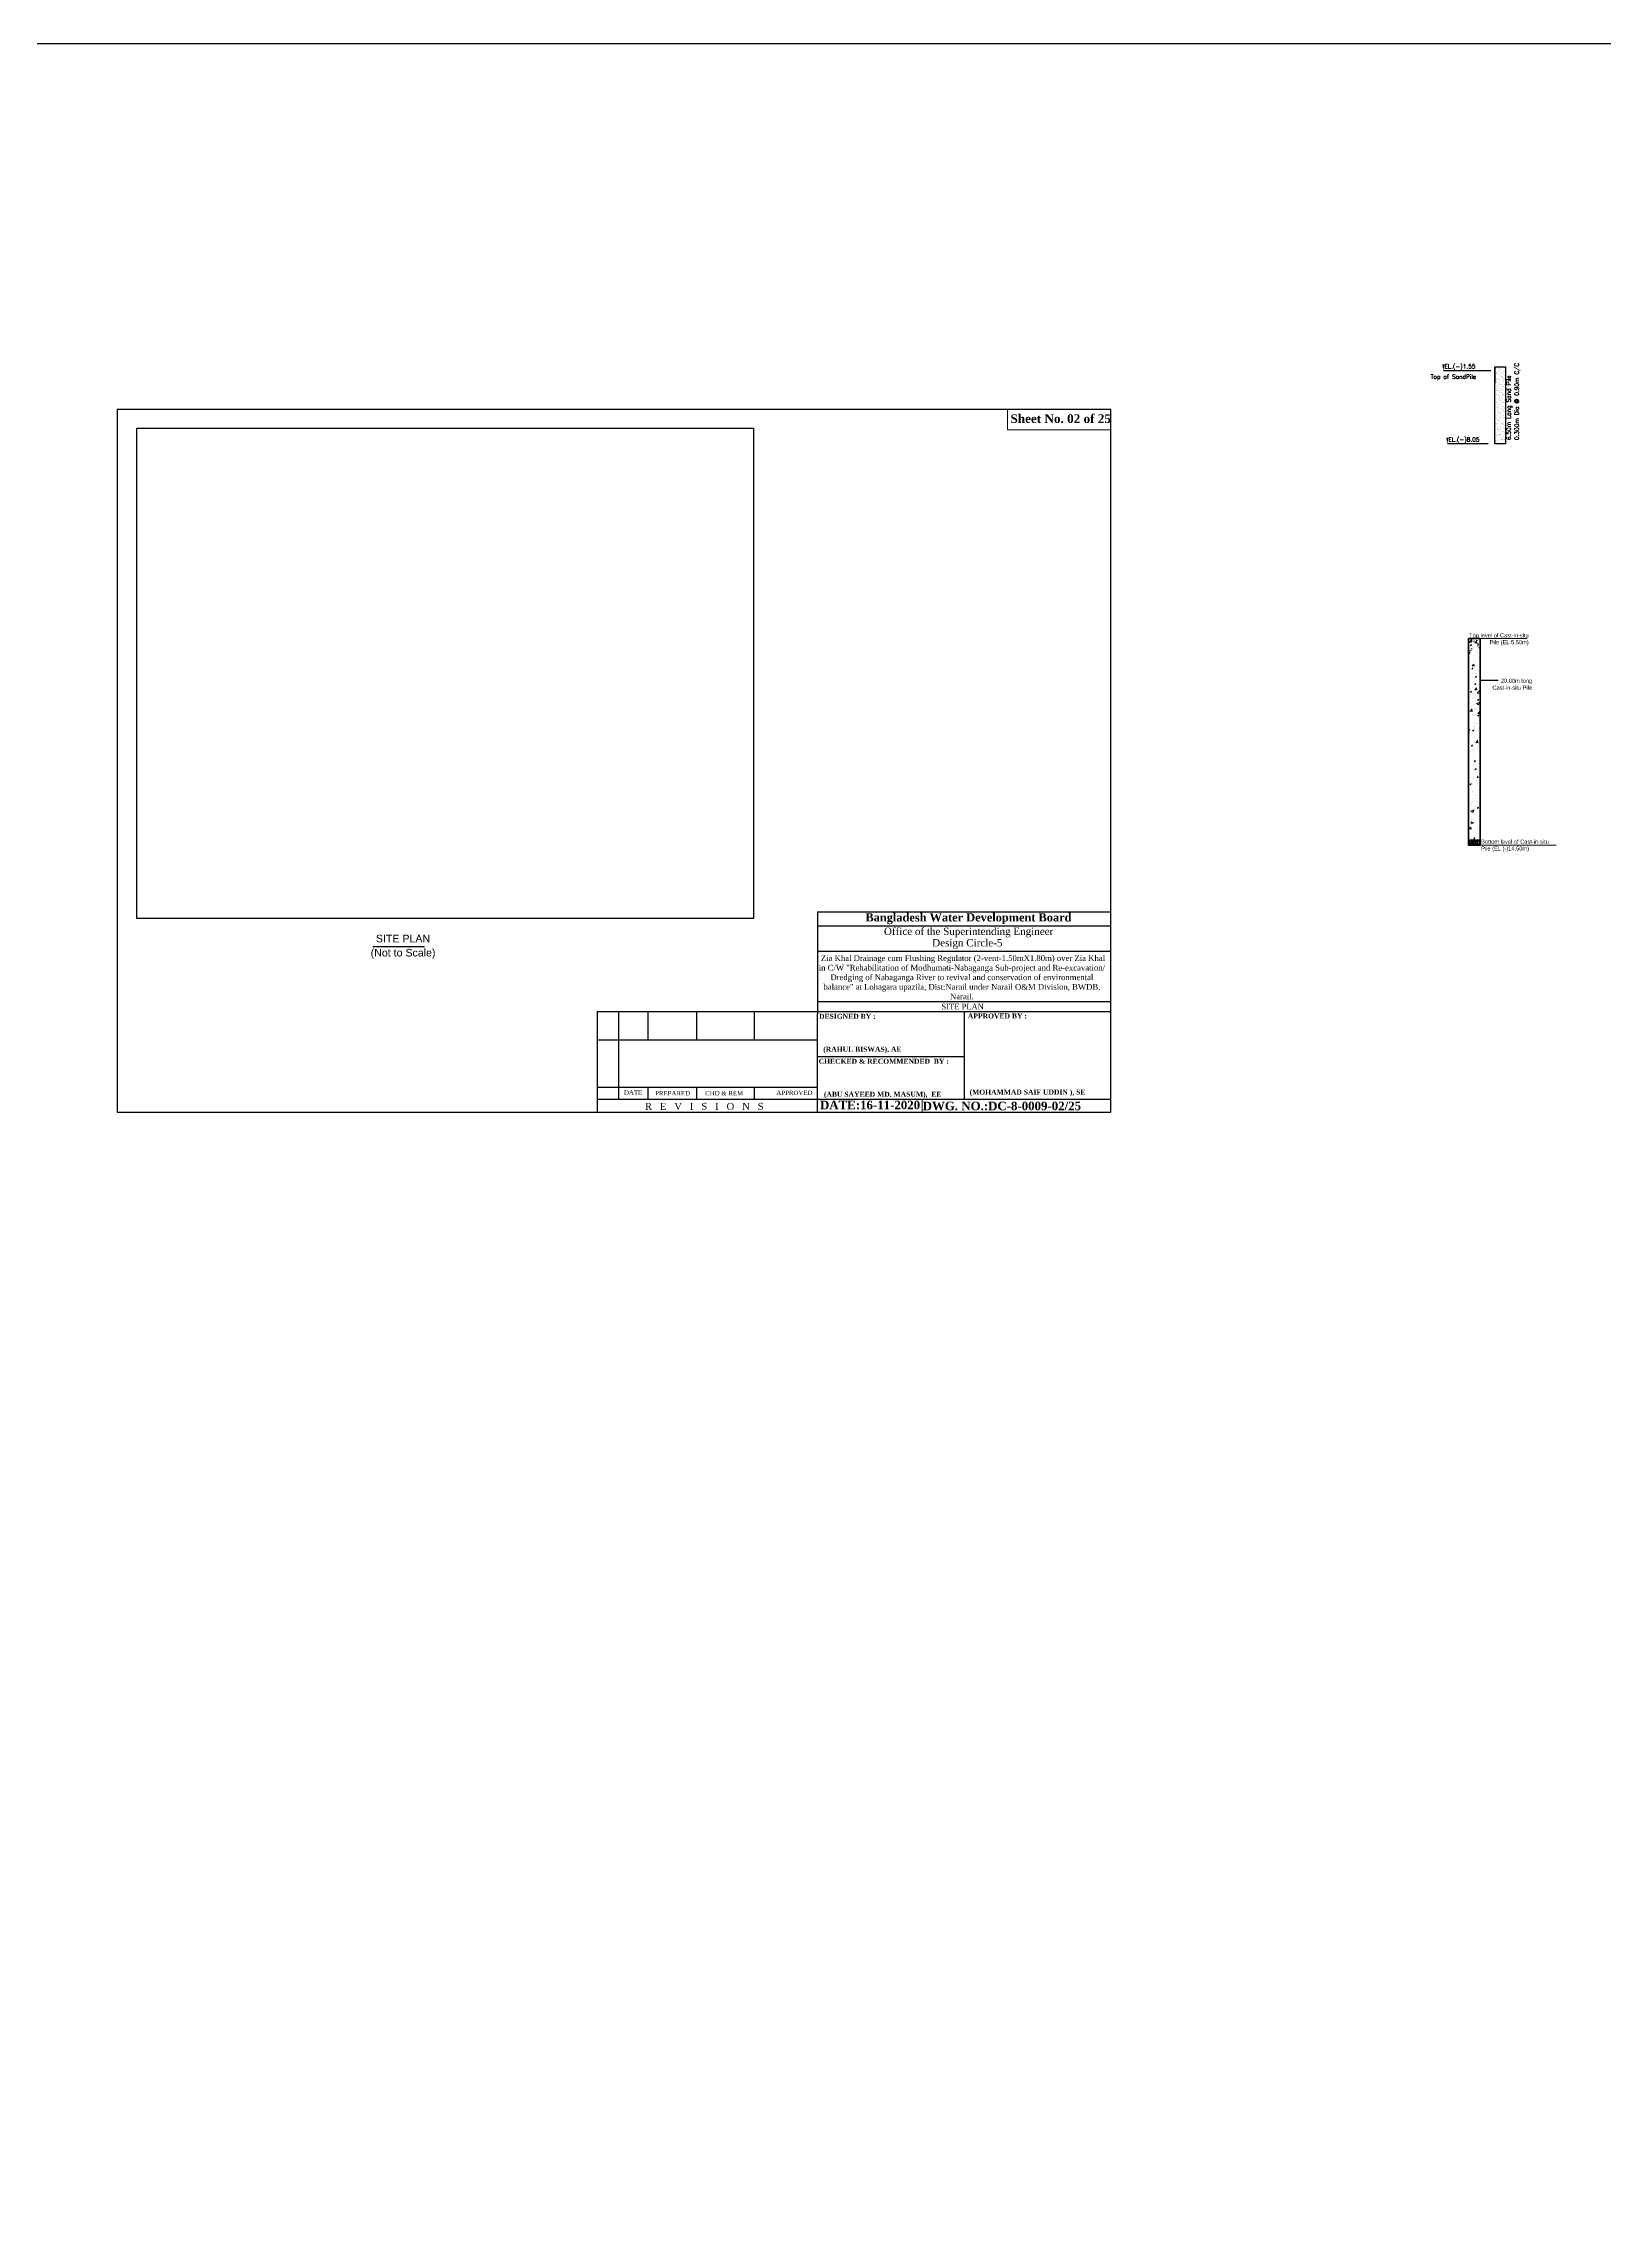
# Model space of a CAD drawing. Extents: x -358915 to 1258323, y -1667244 to -305611.
# Drawn here: x -159046 to -64001, y -1534468 to -1401691 of the extents above; entities that cross this region are included whole.
import ezdxf

# ---------------------------------------------------------------- set-up
doc = ezdxf.new("R2010")
doc.units = 0
doc.header["$LTSCALE"] = 300
doc.header["$MEASUREMENT"] = 0
doc.linetypes.add('ACAD_ISO02W100', pattern=[15, 12, -3])
doc.layers.add('doted', color=172, linetype='ACAD_ISO02W100', lineweight=30)
doc.layers.add('Left Bank Profile', color=7, linetype='CONTINUOUS', lineweight=25)
for name, color, linetype in [('LINE', 7, 'CONTINUOUS'), ('SLOPEEARTH', 3, 'CONTINUOUS'), ('TEXT', 10, 'CONTINUOUS')]:
    doc.layers.add(name, color=color, linetype=linetype)
doc.styles.add('Arial', font='arial.ttf')
doc.styles.add('BIG', font='ROMANT.SHX')
doc.dimstyles.new('ISO-25', dxfattribs={"dimtxt": 2.5, "dimasz": 2.5, "dimexe": 1.25, "dimexo": 0.625, "dimtad": 1, "dimtxsty": 'Standard', "dimcen": 2.5, "dimadec": 0, "dimazin": 0, "dimtfac": 1, "dimtmove": 0, "dimatfit": 3, "dimfxl": 1, "dimarcsym": 0})
picture_1 = doc.add_image_def('image5.jpg', size_in_pixel=(3294, 2617))
pattern_1 = [(50, (-1958241.5, 244084.1), (910.92334, -79.69543), [95.25, -1047.75]), (355, (-1958241.5, 244084.1), (-176.21413, 955.2832), [76.2, -838.2]), (100.451, (-1958165.6, 244077.5), (734.7125, 875.58344), [80.95, -890.45]), (46.1842, (-1958241.5, 244338.1), (1355.3952, -210.21164), [142.875, -1571.625]), (96.6356, (-1958128.6, 244320.6), (1187.0212, 1237.1278), [121.425, -1335.675]), (351.184, (-1958241.5, 244338.1), (1187.023, 1237.1256), [114.3, -1257.3]), (21, (-1958114.5, 244274.6), (758.0744, -511.3276), [95.25, -1047.75]), (326, (-1958114.5, 244274.6), (309.01014, 920.93983), [76.2, -838.2]), (71.4514, (-1958051.3, 244232), (1067.08245, 409.6143), [80.95, -890.45]), (37.5, (-1958241.5, 244084.1), (15.443016, 422.775194), [0, -828.04, 0, -850.9, 0, -841.375]), (7.5, (-1958241.5, 244084.1), (334.09831, 500.902874), [0, -485.14, 0, -808.99, 0, -320.675]), (327.5, (-1958524.72, 244084.1), (677.952976, -28.64372), [0, -317.5, 0, -990.6, 0, -1314.45]), (317.5, (-1958651.7, 244084.1), (740.6459, 127.13246), [0, -412.75, 0, -657.86, 0, -933.45])]

msp = doc.modelspace()

# ---------------------------------------------------------------- hatches: boundary and pattern name
at = {"layer": 'doted', "linetype": 'ByBlock', "lineweight": 13, "ltscale": 5}
h = msp.add_hatch(dxfattribs=at)
h.set_pattern_fill('AR-CONC', color=1, scale=5, style=0)
h.set_pattern_definition(pattern_1)
h.paths.add_polyline_path([(-72270, -1437906.3), (-72270, -1438661.1), (-71568.1, -1438661.1), (-71568.1, -1437906.3)])
h.paths.add_polyline_path([(-72296.5, -1437545.2), (-68561.3, -1437545.2), (-68561.3, -1438377.2), (-72296.5, -1438377.2)], flags=9)
h = msp.add_hatch(dxfattribs=at)
h.set_pattern_fill('AR-CONC', color=1, scale=5, style=0)
h.set_pattern_definition(pattern_1)
h.paths.add_polyline_path([(-71568.1, -1437906.3), (-72270, -1437906.3), (-72270, -1438661.1), (-71568.1, -1438661.1)])
h.paths.add_polyline_path([(-72296.5, -1437545.2), (-68561.3, -1437545.2), (-68561.3, -1438377.2), (-72296.5, -1438377.2)], flags=9)
at = {"layer": 'doted', "linetype": 'ByBlock', "lineweight": 35, "ltscale": 5}
h = msp.add_hatch(dxfattribs=at)
h.set_pattern_fill('AR-CONC', color=1, style=0)
h.set_pattern_definition([(50, (-1930942.81, -148064.08), (182.184669, -15.939086), [19.05, -209.55]), (355, (-1930942.81, -148064.08), (-35.242826, 191.056643), [15.24, -167.64]), (100.451, (-1930927.63, -148065.4), (146.942502, 175.116688), [16.19, -178.09]), (46.1842, (-1930942.8, -148013.28), (271.07904, -42.042328), [28.575, -314.325]), (96.6356, (-1930920.22, -148016.78), (237.404234, 247.425556), [24.285, -267.135]), (351.184, (-1930942.8, -148013.28), (237.404606, 247.425118), [22.86, -251.46]), (21, (-1930917.41, -148025.98), (151.61488, -102.265519), [19.05, -209.55]), (326, (-1930917.41, -148025.98), (61.802028, 184.187966), [15.24, -167.64]), (71.4514, (-1930904.78, -148034.5), (213.416491, 81.922858), [16.19, -178.09]), (37.5, (-1930942.81, -148064.08), (3.0886033, 84.5550389), [0, -165.608, 0, -170.18, 0, -168.275]), (7.5, (-1930942.81, -148064.08), (66.8196625, 100.1805748), [0, -97.028, 0, -161.798, 0, -64.135]), (327.5, (-1930999.45, -148064.08), (135.5905952, -5.728744), [0, -63.5, 0, -198.12, 0, -262.89]), (317.5, (-1931024.85, -148064.08), (148.1291814, 25.426491), [0, -82.55, 0, -131.572, 0, -186.69])])
h.paths.add_polyline_path([(-71568.1, -1450185.7), (-72270, -1450185.7), (-72270, -1450502.7), (-71568.1, -1450502.7)])

# ---------------------------------------------------------------- linework, layer by layer
at = {"layer": 'doted', "color": 1, "linetype": 'ByBlock', "lineweight": 35, "ltscale": 5}
for p, q in [((-72270, -1437906.3), (-72270, -1450502.7)), ((-72270, -1437906.3), (-71568.1, -1437906.3)), ((-71568.1, -1437906.3), (-71568.1, -1450502.7)), ((-72270, -1450502.7), (-72270, -1450185.7)), ((-72270, -1450185.7), (-71568.1, -1450185.7)), ((-72270, -1450502.7), (-71568.1, -1450502.7))]:
    msp.add_line(p, q, dxfattribs=at)
at = {"layer": 'doted', "color": 1, "linetype": 'ByBlock', "lineweight": 13, "ltscale": 5}
for p, q in [((-72227.9, -1437952.2), (-72227.9, -1437952.2)), ((-72138.8, -1438036.9), (-72077.6, -1437964)), ((-72094.4, -1437906.3), (-71568.1, -1437906.3)), ((-71689.8, -1437920.7), (-71689.8, -1437920.7)), ((-71669.4, -1437851.2), (-71669.4, -1437851.2)), ((-71594.2, -1437879.4), (-71594.2, -1437879.4)), ((-71568.1, -1437906.3), (-68700.2, -1437906.3)), ((-72270, -1438792.8), (-72220.4, -1438773.7)), ((-72270, -1438834.2), (-72253.4, -1438845.4)), ((-72257.6, -1438802.5), (-72181.7, -1438809.1)), ((-72255.1, -1438844.2), (-72229.3, -1438767.4)), ((-72247.6, -1438804.5), (-72186.4, -1438731.5)), ((-72195.9, -1438822.7), (-72210.6, -1438743.1)), ((-72202.8, -1438724.6), (-72202.8, -1438724.6)), ((-72176.5, -1438310.1), (-72113.3, -1438352.7)), ((-72170.8, -1437984.1), (-72170.8, -1437984.1)), ((-72169.3, -1438315.1), (-72080.3, -1438281)), ((-72166.1, -1439107.1), (-72166.1, -1439107.1)), ((-72150.7, -1438644.5), (-72150.7, -1438644.5)), ((-72148.7, -1438034.9), (-72072.8, -1438041.6)), ((-72135.2, -1438261.5), (-72135.2, -1438261.5)), ((-72115, -1438351.4), (-72089.3, -1438274.7)), ((-72087.1, -1438055.1), (-72101.7, -1437975.5)), ((-72101.3, -1438536.3), (-72101.3, -1438536.3)), ((-72041.9, -1438324.8), (-72041.9, -1438324.8)), ((-72023.9, -1438421.6), (-72023.9, -1438421.6)), ((-72004.4, -1438021.4), (-72004.4, -1438021.4)), ((-71954.4, -1438973.9), (-71954.4, -1438973.9)), ((-71884.4, -1438180.2), (-71771.5, -1438197.8)), ((-71882.6, -1438180.1), (-71783.6, -1438077)), ((-71822.8, -1438464.8), (-71822.8, -1438464.8)), ((-71807.4, -1438042.1), (-71807.4, -1438042.1)), ((-71769.6, -1438194.2), (-71783.7, -1438073.6)), ((-71769, -1438653.8), (-71769, -1438653.8)), ((-71745.6, -1439196.9), (-71745.6, -1439196.9)), ((-71730.2, -1438774.1), (-71730.2, -1438774.1)), ((-71665.6, -1439088.9), (-71665.6, -1439088.9)), ((-71620.3, -1438473), (-71620.3, -1438473)), ((-72197, -1439952.6), (-72197, -1439952.6)), ((-72182.4, -1439544.1), (-72182.4, -1439544.1)), ((-72154.7, -1440371), (-72154.7, -1440371)), ((-72154.4, -1440252.7), (-72154.4, -1440252.7)), ((-72081.4, -1439757.7), (-72005.4, -1439764.4)), ((-72071.4, -1439759.8), (-72010.2, -1439686.8)), ((-72052.8, -1439578.9), (-71939.9, -1439596.4)), ((-72050.9, -1439578.7), (-71952, -1439475.6)), ((-72037.1, -1440270.4), (-72037.1, -1440270.4)), ((-72019.7, -1439778), (-72034.3, -1439698.4)), ((-72024.9, -1440047.8), (-72024.9, -1440047.8)), ((-71938, -1439592.8), (-71952, -1439472.2)), ((-71944.5, -1440025.7), (-71944.5, -1440025.7)), ((-71867.5, -1440235.1), (-71804.3, -1440277.7)), ((-71860.3, -1440240.1), (-71771.3, -1440206)), ((-71836.7, -1440329.1), (-71836.7, -1440329.1)), ((-71820.6, -1439870.1), (-71820.6, -1439870.1)), ((-71806, -1440276.4), (-71780.3, -1440199.7)), ((-71801.3, -1439571.9), (-71801.3, -1439571.9)), ((-71791.9, -1440465.2), (-71791.9, -1440465.2)), ((-71776.5, -1440042.5), (-71776.5, -1440042.5)), ((-71772.2, -1439402.2), (-71772.2, -1439402.2)), ((-71761, -1439619.7), (-71761, -1439619.7)), ((-71718.1, -1439846.7), (-71718.1, -1439846.7)), ((-72258.7, -1441643.7), (-72258.7, -1441643.7)), ((-72227.9, -1440798.2), (-72227.9, -1440798.2)), ((-72176.5, -1441156), (-72113.3, -1441198.6)), ((-72175.8, -1441448.9), (-72175.8, -1441448.9)), ((-72170.8, -1440830), (-72170.8, -1440830)), ((-72169.3, -1441161.1), (-72080.3, -1441126.9)), ((-72158.2, -1441860.9), (-72158.2, -1441860.9)), ((-72115, -1441197.4), (-72089.3, -1441120.6)), ((-72049.4, -1441541.2), (-72049.4, -1441541.2)), ((-72023.9, -1441267.6), (-72023.9, -1441267.6)), ((-72004.4, -1440867.3), (-72004.4, -1440867.3)), ((-71996.2, -1441909.5), (-71996.2, -1441909.5)), ((-71905.1, -1440713), (-71829.2, -1440719.7)), ((-71895.2, -1440715), (-71834, -1440642.1)), ((-71884.4, -1441026.2), (-71771.5, -1441043.7)), ((-71882.6, -1441026.1), (-71783.6, -1440923)), ((-71843.5, -1440733.2), (-71858.1, -1440653.6)), ((-71846.9, -1441370.9), (-71846.9, -1441370.9)), ((-71838.3, -1441733.6), (-71838.3, -1441733.6)), ((-71822.8, -1441310.8), (-71822.8, -1441310.8)), ((-71807.4, -1440888), (-71807.4, -1440888)), ((-71789.7, -1441862.7), (-71663.4, -1441948)), ((-71769.6, -1441040.1), (-71783.7, -1440919.5)), ((-71783.6, -1441866.8), (-71605.8, -1441798.5)), ((-71744.2, -1441230.2), (-71568.1, -1441257.5)), ((-71742.9, -1441229.3), (-71568.1, -1441047)), ((-71728.9, -1441668.3), (-71653, -1441674.9)), ((-71721.8, -1441454.9), (-71721.8, -1441454.9)), ((-71719, -1441670.3), (-71657.8, -1441597.4)), ((-71689.8, -1440766.7), (-71689.8, -1440766.7)), ((-71667.2, -1441688.5), (-71681.9, -1441608.9)), ((-71669.4, -1440697.1), (-71669.4, -1440697.1)), ((-71664.7, -1441946.8), (-71613.2, -1441793.3)), ((-71594.2, -1440725.4), (-71594.2, -1440725.4)), ((-72240.3, -1443123.8), (-72240.3, -1443123.8)), ((-72224.2, -1442664.7), (-72224.2, -1442664.7)), ((-72189.3, -1442341.2), (-72037.5, -1442354.5)), ((-72180.4, -1442342.9), (-72058, -1442196.9)), ((-72094.2, -1442019.9), (-72094.2, -1442019.9)), ((-72048.7, -1442367.7), (-72078, -1442208.5)), ((-71952, -1443242.1), (-71952, -1443242.1)), ((-71908, -1443241.3), (-71908, -1443241.3)), ((-71906.2, -1442622.9), (-71906.2, -1442622.9)), ((-71890.1, -1442163.8), (-71890.1, -1442163.8)), ((-71884.6, -1443001.9), (-71884.6, -1443001.9)), ((-71869.1, -1442579.1), (-71869.1, -1442579.1)), ((-71853.7, -1442156.3), (-71853.7, -1442156.3)), ((-71826.4, -1442190.5), (-71826.4, -1442190.5)), ((-71759.3, -1443060.4), (-71759.3, -1443060.4)), ((-71727.4, -1442588.3), (-71664.2, -1442630.9)), ((-71725.6, -1443063.1), (-71725.6, -1443063.1)), ((-71720.2, -1442593.3), (-71631.3, -1442559.2)), ((-71716.1, -1442473.5), (-71603.1, -1442491)), ((-71714.2, -1442473.4), (-71615.3, -1442370.3)), ((-71681.1, -1442916.7), (-71681.1, -1442916.7)), ((-71673.1, -1442305.3), (-71673.1, -1442305.3)), ((-71668.9, -1442694.1), (-71668.9, -1442694.1)), ((-71666, -1442629.7), (-71640.2, -1442552.9)), ((-71601.3, -1442487.5), (-71615.3, -1442366.9)), ((-71572.1, -1442121.9), (-71572.1, -1442121.9)), ((-72270, -1443492.2), (-72216.3, -1443428.2)), ((-72270, -1443500.7), (-72211.5, -1443505.8)), ((-72270, -1443750.7), (-72231.2, -1443635.2)), ((-72270, -1443658.1), (-72223.8, -1443640.4)), ((-72270, -1444429.8), (-72258.2, -1444394.8)), ((-72270, -1444409), (-72249.3, -1444401.1)), ((-72225.8, -1443519.4), (-72240.4, -1443439.8)), ((-72175.8, -1444214.7), (-72175.8, -1444214.7)), ((-72168.9, -1443988.6), (-72168.9, -1443988.6)), ((-72161.9, -1443469), (-72161.9, -1443469)), ((-72111.2, -1444454.5), (-72035.3, -1444461.1)), ((-72101.3, -1444456.5), (-72040, -1444383.5)), ((-72093.4, -1443561.3), (-72093.4, -1443561.3)), ((-72049.5, -1444474.7), (-72064.2, -1444395.1)), ((-72036.4, -1443509.2), (-71973.3, -1443551.8)), ((-72029.2, -1443514.3), (-71940.3, -1443480.2)), ((-71975, -1443550.6), (-71949.2, -1443473.8)), ((-71959.6, -1444457.5), (-71959.6, -1444457.5)), ((-71940.3, -1444159.4), (-71940.3, -1444159.4)), ((-71930.9, -1444270.2), (-71930.9, -1444270.2)), ((-71916.2, -1443343), (-71916.2, -1443343)), ((-71915.5, -1443847.4), (-71915.5, -1443847.4)), ((-71900, -1443424.7), (-71900, -1443424.7)), ((-71836.9, -1444251.8), (-71685, -1444265.1)), ((-71828, -1444253.4), (-71705.6, -1444107.5)), ((-71696.2, -1444278.3), (-71725.6, -1444119.1)), ((-71676.9, -1443913.5), (-71676.9, -1443913.5)), ((-71648.4, -1443513.6), (-71648.4, -1443513.6)), ((-71641.6, -1444415.7), (-71641.6, -1444415.7)), ((-71640.2, -1444555.8), (-71640.2, -1444555.8)), ((-71625.5, -1443956.6), (-71625.5, -1443956.6)), ((-72165.6, -1445077.2), (-72165.6, -1445077.2)), ((-72162.9, -1445855.1), (-72162.9, -1445855.1)), ((-72148.4, -1444808.2), (-72148.4, -1444808.2)), ((-72056.9, -1444757.6), (-72056.9, -1444757.6)), ((-71990.9, -1445311.8), (-71990.9, -1445311.8)), ((-71977.2, -1445538.5), (-71977.2, -1445538.5)), ((-71975.7, -1444916.6), (-71975.7, -1444916.6)), ((-71961.8, -1445115.8), (-71961.8, -1445115.8)), ((-71946.4, -1444693), (-71946.4, -1444693)), ((-71935, -1445409.7), (-71859.1, -1445416.4)), ((-71925, -1445411.8), (-71863.8, -1445338.8)), ((-71896.4, -1445862.4), (-71833.2, -1445905)), ((-71889.1, -1445867.5), (-71800.2, -1445833.4)), ((-71873.3, -1445430), (-71888, -1445350.4)), ((-71834.9, -1445903.8), (-71809.2, -1445827.1)), ((-71828.9, -1445354.2), (-71828.9, -1445354.2)), ((-71738.2, -1444666.2), (-71738.2, -1444666.2)), ((-71729.3, -1444671.2), (-71729.3, -1444671.2)), ((-71680.6, -1445521.7), (-71680.6, -1445521.7)), ((-71646.6, -1445034.5), (-71646.6, -1445034.5)), ((-71587.4, -1444941.5), (-71568.1, -1444954.5)), ((-71580.1, -1444946.6), (-71568.1, -1444941.9)), ((-72238.2, -1445960.7), (-72238.2, -1445960.7)), ((-72205.4, -1446783.4), (-72142.2, -1446826)), ((-72198.2, -1446788.4), (-72109.2, -1446754.3)), ((-72169.4, -1446685.4), (-72169.4, -1446685.4)), ((-72143.9, -1446824.7), (-72118.2, -1446748)), ((-72045.2, -1447210.3), (-72045.2, -1447210.3)), ((-72039, -1447229.6), (-72039, -1447229.6)), ((-72029.1, -1446751.3), (-72029.1, -1446751.3)), ((-72023.6, -1446806.9), (-72023.6, -1446806.9)), ((-72008.1, -1446384.1), (-72008.1, -1446384.1)), ((-71992.7, -1445961.3), (-71992.7, -1445961.3)), ((-71970.4, -1446131.3), (-71970.4, -1446131.3)), ((-71959.5, -1446458.5), (-71959.5, -1446458.5)), ((-71819.8, -1446861), (-71819.8, -1446861)), ((-71812.9, -1446634.9), (-71812.9, -1446634.9)), ((-71758.8, -1446365), (-71682.9, -1446371.7)), ((-71748.8, -1446367.1), (-71687.6, -1446294.1)), ((-71733.1, -1446279.4), (-71733.1, -1446279.4)), ((-71697.1, -1446385.3), (-71711.8, -1446305.6)), ((-71711.1, -1446709.4), (-71711.1, -1446709.4)), ((-71695, -1446250.4), (-71695, -1446250.4)), ((-71684.4, -1447129.9), (-71684.4, -1447129.9)), ((-72270, -1448153.4), (-72246.1, -1448125)), ((-72255.6, -1448216.1), (-72270, -1448138.5)), ((-72270, -1448200), (-72241.4, -1448202.5)), ((-72232.5, -1448148.8), (-72232.5, -1448148.8)), ((-72173.1, -1448293.6), (-72173.1, -1448293.6)), ((-72127.6, -1448411), (-72001.3, -1448496.2)), ((-72121.5, -1448415.1), (-71943.7, -1448346.8)), ((-72085.3, -1448498), (-72085.3, -1448498)), ((-72069.9, -1448075.2), (-72069.9, -1448075.2)), ((-72064.4, -1447974), (-72064.4, -1447974)), ((-72060.2, -1447283.9), (-72060.2, -1447283.9)), ((-72054.5, -1447652.4), (-72054.5, -1447652.4)), ((-72047, -1447828.8), (-72047, -1447828.8)), ((-72002.6, -1448495.1), (-71951.1, -1448341.6)), ((-71898.4, -1447647.9), (-71898.4, -1447647.9)), ((-71792.5, -1447454.5), (-71792.5, -1447454.5)), ((-71764.5, -1448544.1), (-71764.5, -1448544.1)), ((-71756.3, -1448215.6), (-71693.1, -1448258.2)), ((-71749.1, -1448220.7), (-71660.2, -1448186.6)), ((-71736.8, -1447887.6), (-71736.8, -1447887.6)), ((-71694.9, -1448257), (-71669.1, -1448180.3)), ((-71635, -1447958.1), (-71635, -1447958.1)), ((-71582.6, -1447320.3), (-71568.1, -1447321.6)), ((-71572.6, -1447322.3), (-71568.1, -1447316.9)), ((-72229.6, -1449500), (-72116.6, -1449517.5)), ((-72227.7, -1449499.9), (-72128.8, -1449396.8)), ((-72176.9, -1449901.8), (-72176.9, -1449901.8)), ((-72141.1, -1449151.2), (-72065.1, -1449157.8)), ((-72134.9, -1449252.6), (-72134.9, -1449252.6)), ((-72131.7, -1449766.3), (-72131.7, -1449766.3)), ((-72131.1, -1449153.2), (-72069.9, -1449080.2)), ((-72114.8, -1449514), (-72128.8, -1449393.4)), ((-72116.2, -1449343.5), (-72116.2, -1449343.5)), ((-72114.7, -1449504.1), (-72114.7, -1449504.1)), ((-72100.8, -1448920.7), (-72100.8, -1448920.7)), ((-72098.6, -1449045), (-72098.6, -1449045)), ((-72079.4, -1449171.4), (-72094.1, -1449091.8)), ((-72079.3, -1448746.9), (-72079.3, -1448746.9)), ((-72065.3, -1449136.6), (-72002.2, -1449179.2)), ((-72058.1, -1449141.7), (-71969.2, -1449107.5)), ((-72003.9, -1449177.9), (-71978.1, -1449101.2)), ((-71967, -1449674.8), (-71967, -1449674.8)), ((-71882.3, -1448607.1), (-71882.3, -1448607.1)), ((-71785.6, -1449622), (-71785.6, -1449622)), ((-71780.6, -1449003.2), (-71780.6, -1449003.2)), ((-71740.5, -1449495.8), (-71740.5, -1449495.8)), ((-71688.1, -1448738.1), (-71688.1, -1448738.1)), ((-71633.8, -1449440.7), (-71633.8, -1449440.7)), ((-71614.5, -1448777.6), (-71614.5, -1448777.6)), ((-72114.5, -1450072.2), (-72114.5, -1450072.2)), ((-72094.4, -1450502.7), (-71568.1, -1450502.7)), ((-71967.9, -1449941.7), (-71967.9, -1449941.7)), ((-71964.8, -1450106.5), (-71888.9, -1450113.1)), ((-71954.9, -1450108.5), (-71893.7, -1450035.5)), ((-71903.2, -1450126.7), (-71917.9, -1450047.1)), ((-71704.3, -1449930.2), (-71704.3, -1449930.2)), ((-71568.1, -1450502.7), (-66936.9, -1450502.7))]:
    msp.add_line(p, q, dxfattribs=at)
at = {"layer": 'doted', "color": 0, "linetype": 'ByBlock', "lineweight": 13, "ltscale": 5}
msp.add_lwpolyline([(-72270, -1437906.3), (-71568.1, -1437906.3), (-71568.1, -1450185.7), (-72270, -1450185.7)], close=True, dxfattribs=at)
at = {"layer": 'Left Bank Profile'}
msp.add_lwpolyline([(-124761.5, -1466757.9), (-94062.2, -1466757.9)], dxfattribs=at)
msp.add_lwpolyline([(-124761.5, -1466757.9), (-94062.2, -1466757.9)], dxfattribs=at)
at = {"layer": 'LINE', "color": 6}
msp.add_line((-70682.7, -1421378.9), (-70682.7, -1422372), dxfattribs=at)
at = {"layer": 'LINE'}
for p, q in [((-111920.1, -1454552.7), (-94062.2, -1454552.7)), ((-111920.1, -1454552.7), (-111920.1, -1460764.9)), ((-111920.1, -1455399.4), (-94062.2, -1455399.4)), ((-111920.1, -1456945.9), (-94062.2, -1456945.9)), ((-111920.1, -1460009.6), (-94062.2, -1460009.6)), ((-125346.5, -1460622.9), (-112302, -1460622.9)), ((-125346.5, -1460622.9), (-125346.5, -1466757.9)), ((-124418, -1460622.9), (-111920.1, -1460622.9)), ((-124029, -1460622.9), (-124029, -1465965.4)), ((-124029, -1460622.9), (-124029, -1465965.4)), ((-124029, -1460622.9), (-124029, -1465965.4)), ((-124029, -1460622.9), (-124029, -1465965.4)), ((-122253.2, -1460622.9), (-122253.2, -1462336.3)), ((-119261.3, -1462336.3), (-119261.3, -1460622.8)), ((-115762.5, -1462336.3), (-115762.5, -1460622.9)), ((-111920.1, -1460622.9), (-94062.2, -1460622.9)), ((-111920.1, -1466757.9), (-111920.1, -1460764.9)), ((-102991.1, -1460622.9), (-102991.1, -1465965.4)), ((-125346.5, -1462336.3), (-112302, -1462336.3)), ((-124418, -1462336.3), (-111920.1, -1462336.3)), ((-111920.1, -1463358.2), (-102991.1, -1463358.2)), ((-125346.5, -1465220.4), (-112302, -1465220.4)), ((-124418, -1465220.4), (-111920.1, -1465220.4)), ((-124418, -1465220.4), (-112302, -1465220.4)), ((-124418, -1465220.4), (-112302, -1465220.4)), ((-122253.2, -1465220.4), (-122253.2, -1465965.4)), ((-119261.3, -1465965.4), (-119261.3, -1465220.4)), ((-115762.5, -1465965.4), (-115762.5, -1465220.4)), ((-125346.5, -1465965.4), (-112302, -1465965.4)), ((-124418, -1465965.4), (-111920.1, -1465965.4)), ((-124418, -1465965.4), (-112302, -1465965.4)), ((-124418, -1465965.4), (-112302, -1465965.4)), ((-111920.1, -1465965.4), (-94062.2, -1465965.4)), ((-108569.5, -1465965.4), (-94062.2, -1465965.4)), ((-108569.5, -1465965.4), (-94062.2, -1465965.4)), ((-108569.5, -1465965.4), (-94062.2, -1465965.4))]:
    msp.add_line(p, q, dxfattribs=at)
at = {"layer": 'LINE', "lineweight": 9}
msp.add_line((-94062.2, -1454552.7), (-94062.2, -1466757.9), dxfattribs=at)
at = {"layer": 'LINE', "color": 7, "lineweight": 9}
for p, q in [((-111325.9, -1466757.9), (-125346.5, -1466757.9)), ((-94062.2, -1466757.9), (-111325.9, -1466757.9)), ((-105537.6, -1465965.4), (-105537.6, -1466757.9)), ((-97746.2, -1466757.9), (-96538.9, -1466757.9))]:
    msp.add_line(p, q, dxfattribs=at)
at = {"layer": 'LINE', "color": 3, "ltscale": 0.5}
msp.add_lwpolyline([(-358915.3, -1401691), (1178498.8, -1401691), (1178498.8, -1585492.7), (-358915.3, -1585492.7)], close=True, dxfattribs=at)
at = {"layer": 'LINE'}
msp.add_lwpolyline([(-154567.4, -1466757.9), (-94062.2, -1466757.9), (-94062.2, -1423972), (-154567.4, -1423972)], close=True, dxfattribs=at)
at = {"layer": 'LINE', "lineweight": 9}
msp.add_lwpolyline([(-94062.2, -1423972), (-100356.7, -1423972), (-100356.7, -1425206.8), (-94062.2, -1425206.8)], close=True, dxfattribs=at)
at = {"layer": 'SLOPEEARTH', "color": 5}
for points in [[(-73743.1, -1421228.1), (-73871.6, -1421228.1), (-73807.4, -1421613.7)], [(-73500.5, -1425682.4), (-73629, -1425682.4), (-73564.8, -1426067.9)]]:
    msp.add_solid(points, dxfattribs=at)
at = {"layer": 'TEXT'}
for p, q in [((-70925.3, -1421613.7), (-73807.4, -1421613.7)), ((-70682.3, -1421939.2), (-70682.3, -1421939.2)), ((-70662.2, -1421828.8), (-70662.2, -1421828.8)), ((-70608.9, -1421486.3), (-70608.9, -1421486.3)), ((-70600.5, -1421555.2), (-70600.5, -1421555.2)), ((-70594.8, -1421820), (-70594.8, -1421820)), ((-70592.4, -1421804.9), (-70592.4, -1421804.9)), ((-70590.2, -1421740), (-70590.2, -1421740)), ((-70561.1, -1421717.9), (-70561.1, -1421717.9)), ((-70537.2, -1421739.8), (-70537.2, -1421739.8)), ((-70489.4, -1421806.1), (-70489.4, -1421806.1)), ((-70438, -1421579.1), (-70438, -1421579.1)), ((-70437.1, -1421360.7), (-70437.1, -1421360.7)), ((-70432.9, -1421463.1), (-70432.9, -1421463.1)), ((-70425.7, -1421421.1), (-70425.7, -1421421.1)), ((-70424.4, -1421843.1), (-70424.4, -1421843.1)), ((-70417.6, -1421670.8), (-70417.6, -1421670.8)), ((-70413.2, -1421382.6), (-70413.2, -1421382.6)), ((-70409.4, -1421920.5), (-70409.4, -1421920.5)), ((-70383.3, -1421613.9), (-70383.3, -1421613.9)), ((-70365.4, -1421454.2), (-70365.4, -1421454.2)), ((-70333.3, -1421903.6), (-70333.3, -1421903.6)), ((-70313.4, -1421782.9), (-70313.4, -1421782.9)), ((-70300.5, -1421486), (-70300.5, -1421486)), ((-70295.5, -1421961.3), (-70295.5, -1421961.3)), ((-70291.3, -1421414.7), (-70291.3, -1421414.7)), ((-70278.7, -1421938.4), (-70278.7, -1421938.4)), ((-70271.6, -1421983.2), (-70271.6, -1421983.2)), ((-70260, -1421440.3), (-70260, -1421440.3)), ((-70250.5, -1421542.6), (-70250.5, -1421542.6)), ((-70245.9, -1421774), (-70245.9, -1421774)), ((-70242.3, -1421792.3), (-70242.3, -1421792.3)), ((-70186.6, -1421739.2), (-70186.6, -1421739.2)), ((-70171.5, -1421604.2), (-70171.5, -1421604.2)), ((-70147.6, -1421626), (-70147.6, -1421626)), ((-70140.5, -1421760.2), (-70140.5, -1421760.2)), ((-70094.2, -1421422.6), (-70094.2, -1421422.6)), ((-70086, -1421672.4), (-70086, -1421672.4)), ((-70084, -1421417.2), (-70084, -1421417.2)), ((-70077.9, -1421922.1), (-70077.9, -1421922.1)), ((-70034.9, -1421729.4), (-70034.9, -1421729.4)), ((-70034.4, -1421578.3), (-70034.4, -1421578.3)), ((-70016.5, -1421408.3), (-70016.5, -1421408.3)), ((-70679.8, -1422714.3), (-70679.8, -1422714.3)), ((-70672.4, -1422557.4), (-70672.4, -1422557.4)), ((-70667.3, -1423032.8), (-70667.3, -1423032.8)), ((-70667.2, -1423238), (-70667.2, -1423238)), ((-70661.2, -1422096.9), (-70661.2, -1422096.9)), ((-70652.6, -1422834.2), (-70652.6, -1422834.2)), ((-70643.4, -1423054.7), (-70643.4, -1423054.7)), ((-70632.2, -1422228.9), (-70632.2, -1422228.9)), ((-70599.3, -1422491.7), (-70599.3, -1422491.7)), ((-70585.1, -1422825.3), (-70585.1, -1422825.3)), ((-70584.2, -1422054.6), (-70584.2, -1422054.6)), ((-70577.6, -1422263.7), (-70577.6, -1422263.7)), ((-70576, -1422304.3), (-70576, -1422304.3)), ((-70575.1, -1423038.8), (-70575.1, -1423038.8)), ((-70567.9, -1422554), (-70567.9, -1422554)), ((-70559.7, -1422803.8), (-70559.7, -1422803.8)), ((-70551.5, -1423053.5), (-70551.5, -1423053.5)), ((-70548.4, -1422200.3), (-70548.4, -1422200.3)), ((-70543.4, -1422675.6), (-70543.4, -1422675.6)), ((-70543.4, -1423303.2), (-70543.4, -1423303.2)), ((-70542.7, -1422148.7), (-70542.7, -1422148.7)), ((-70533.1, -1423154.1), (-70533.1, -1423154.1)), ((-70530.7, -1423158), (-70530.7, -1423158)), ((-70527.6, -1422553.4), (-70527.6, -1422553.4)), ((-70519.5, -1422697.5), (-70519.5, -1422697.5)), ((-70485.5, -1422064.5), (-70485.5, -1422064.5)), ((-70479.8, -1422811.5), (-70479.8, -1422811.5)), ((-70475.3, -1422139.8), (-70475.3, -1422139.8)), ((-70472.9, -1422588.2), (-70472.9, -1422588.2)), ((-70470.4, -1423363.4), (-70470.4, -1423363.4)), ((-70465.7, -1423145.2), (-70465.7, -1423145.2)), ((-70423.2, -1422468.5), (-70423.2, -1422468.5)), ((-70422.9, -1422877.9), (-70422.9, -1422877.9)), ((-70419.4, -1422318.5), (-70419.4, -1422318.5)), ((-70406.7, -1422800.8), (-70406.7, -1422800.8)), ((-70401.7, -1423276.2), (-70401.7, -1423276.2)), ((-70401.2, -1422170.2), (-70401.2, -1422170.2)), ((-70395.5, -1422340.3), (-70395.5, -1422340.3)), ((-70393.1, -1422419.9), (-70393.1, -1422419.9)), ((-70384.9, -1422669.6), (-70384.9, -1422669.6)), ((-70380.8, -1422389), (-70380.8, -1422389)), ((-70377.8, -1423298.1), (-70377.8, -1423298.1)), ((-70376.7, -1422919.4), (-70376.7, -1422919.4)), ((-70369.9, -1422125.9), (-70369.9, -1422125.9)), ((-70368.6, -1423169.1), (-70368.6, -1423169.1)), ((-70368.2, -1422912.8), (-70368.2, -1422912.8)), ((-70360.3, -1423131.3), (-70360.3, -1423131.3)), ((-70355.8, -1422459.6), (-70355.8, -1422459.6)), ((-70318.2, -1423202.5), (-70318.2, -1423202.5)), ((-70303.7, -1422788.3), (-70303.7, -1422788.3)), ((-70282.8, -1422443.7), (-70282.8, -1422443.7)), ((-70277.7, -1422919), (-70277.7, -1422919)), ((-70276.2, -1422713.6), (-70276.2, -1422713.6)), ((-70263.6, -1423237.3), (-70263.6, -1423237.3)), ((-70253.9, -1422940.9), (-70253.9, -1422940.9)), ((-70250.4, -1422445.7), (-70250.4, -1422445.7)), ((-70236.3, -1422779.4), (-70236.3, -1422779.4)), ((-70234.2, -1422042), (-70234.2, -1422042)), ((-70228.6, -1422228.1), (-70228.6, -1422228.1)), ((-70226, -1422291.7), (-70226, -1422291.7)), ((-70217.8, -1422541.4), (-70217.8, -1422541.4)), ((-70209.7, -1422791.2), (-70209.7, -1422791.2)), ((-70201.5, -1423040.9), (-70201.5, -1423040.9)), ((-70193.9, -1422102.7), (-70193.9, -1422102.7)), ((-70193.3, -1423290.6), (-70193.3, -1423290.6)), ((-70184.3, -1423108.1), (-70184.3, -1423108.1)), ((-70174, -1422263), (-70174, -1422263)), ((-70171.5, -1423038.1), (-70171.5, -1423038.1)), ((-70158.8, -1422086.5), (-70158.8, -1422086.5)), ((-70153.8, -1422561.9), (-70153.8, -1422561.9)), ((-70141.1, -1423044.2), (-70141.1, -1423044.2)), ((-70130.9, -1422765.6), (-70130.9, -1422765.6)), ((-70129.9, -1422583.8), (-70129.9, -1422583.8)), ((-70126.4, -1422093.8), (-70126.4, -1422093.8)), ((-70124, -1422552.7), (-70124, -1422552.7)), ((-70116.8, -1423099.2), (-70116.8, -1423099.2)), ((-70081.9, -1422063.8), (-70081.9, -1422063.8)), ((-70074.4, -1422422.6), (-70074.4, -1422422.6)), ((-70069.7, -1422171.8), (-70069.7, -1422171.8)), ((-70069.3, -1422587.5), (-70069.3, -1422587.5)), ((-70066.8, -1423362.6), (-70066.8, -1423362.6)), ((-70061.5, -1422421.5), (-70061.5, -1422421.5)), ((-70053.4, -1422671.2), (-70053.4, -1422671.2)), ((-70045.2, -1422920.9), (-70045.2, -1422920.9)), ((-70037.1, -1423170.7), (-70037.1, -1423170.7)), ((-70029.8, -1422204.7), (-70029.8, -1422204.7)), ((-70021.1, -1422080), (-70021.1, -1422080)), ((-70019.3, -1422877.2), (-70019.3, -1422877.2)), ((-70017.1, -1422687.1), (-70017.1, -1422687.1)), ((-70675.2, -1424172.3), (-70675.2, -1424172.3)), ((-70667, -1424422), (-70667, -1424422)), ((-70664.7, -1424013.2), (-70664.7, -1424013.2)), ((-70658.8, -1424671.7), (-70658.8, -1424671.7)), ((-70654.7, -1423515.1), (-70654.7, -1423515.1)), ((-70652.1, -1424536.9), (-70652.1, -1424536.9)), ((-70649.6, -1423990.5), (-70649.6, -1423990.5)), ((-70643, -1423839.6), (-70643, -1423839.6)), ((-70637, -1424472.8), (-70637, -1424472.8)), ((-70625.7, -1424012.4), (-70625.7, -1424012.4)), ((-70617.2, -1423527.7), (-70617.2, -1423527.7)), ((-70589.7, -1423497.1), (-70589.7, -1423497.1)), ((-70580, -1424502.4), (-70580, -1424502.4)), ((-70575.5, -1423830.7), (-70575.5, -1423830.7)), ((-70562.5, -1423562.6), (-70562.5, -1423562.6)), ((-70560, -1424337.7), (-70560, -1424337.7)), ((-70535.2, -1423552.9), (-70535.2, -1423552.9)), ((-70527, -1423802.6), (-70527, -1423802.6)), ((-70525.7, -1423633.3), (-70525.7, -1423633.3)), ((-70523.5, -1424159.4), (-70523.5, -1424159.4)), ((-70518.9, -1424052.3), (-70518.9, -1424052.3)), ((-70513, -1424115.7), (-70513, -1424115.7)), ((-70512.5, -1423852.3), (-70512.5, -1423852.3)), ((-70510.7, -1424302.1), (-70510.7, -1424302.1)), ((-70508, -1424591), (-70508, -1424591)), ((-70502.6, -1424551.8), (-70502.6, -1424551.8)), ((-70501.8, -1423655.2), (-70501.8, -1423655.2)), ((-70484.1, -1424612.9), (-70484.1, -1424612.9)), ((-70470.2, -1423816.9), (-70470.2, -1423816.9)), ((-70457.8, -1423887.1), (-70457.8, -1423887.1)), ((-70456, -1424150.6), (-70456, -1424150.6)), ((-70455.3, -1424662.2), (-70455.3, -1424662.2)), ((-70413.6, -1423473.9), (-70413.6, -1423473.9)), ((-70407.8, -1424176.8), (-70407.8, -1424176.8)), ((-70404, -1424479.3), (-70404, -1424479.3)), ((-70389, -1423758.5), (-70389, -1423758.5)), ((-70384, -1424233.9), (-70384, -1424233.9)), ((-70365.8, -1423687.9), (-70365.8, -1423687.9)), ((-70360.4, -1423418.8), (-70360.4, -1423418.8)), ((-70360.1, -1424255.8), (-70360.1, -1424255.8)), ((-70353.2, -1424211.6), (-70353.2, -1424211.6)), ((-70352.3, -1423668.5), (-70352.3, -1423668.5)), ((-70350.7, -1424136.7), (-70350.7, -1424136.7)), ((-70346.2, -1423465), (-70346.2, -1423465)), ((-70344.1, -1423918.2), (-70344.1, -1423918.2)), ((-70336.5, -1424470.4), (-70336.5, -1424470.4)), ((-70335.9, -1424167.9), (-70335.9, -1424167.9)), ((-70327.8, -1424417.7), (-70327.8, -1424417.7)), ((-70319.6, -1424667.4), (-70319.6, -1424667.4)), ((-70303.2, -1424501.3), (-70303.2, -1424501.3)), ((-70294.1, -1423793.7), (-70294.1, -1423793.7)), ((-70265.1, -1423401.4), (-70265.1, -1423401.4)), ((-70261.1, -1424012.4), (-70261.1, -1424012.4)), ((-70260, -1423876.7), (-70260, -1423876.7)), ((-70248.5, -1424536.2), (-70248.5, -1424536.2)), ((-70247.4, -1424359.1), (-70247.4, -1424359.1)), ((-70240.8, -1423451.1), (-70240.8, -1423451.1)), ((-70236.1, -1423898.6), (-70236.1, -1423898.6)), ((-70231.2, -1424456.5), (-70231.2, -1424456.5)), ((-70226.7, -1423784.8), (-70226.7, -1423784.8)), ((-70213.6, -1423527), (-70213.6, -1423527)), ((-70185.2, -1423540.3), (-70185.2, -1423540.3)), ((-70177, -1423790), (-70177, -1423790)), ((-70174.6, -1424113.5), (-70174.6, -1424113.5)), ((-70168.8, -1424039.7), (-70168.8, -1424039.7)), ((-70160.7, -1424289.4), (-70160.7, -1424289.4)), ((-70158.9, -1423561.8), (-70158.9, -1423561.8)), ((-70156.4, -1424337), (-70156.4, -1424337)), ((-70152.5, -1424539.2), (-70152.5, -1424539.2)), ((-70136.1, -1423519.6), (-70136.1, -1423519.6)), ((-70123.4, -1424001.9), (-70123.4, -1424001.9)), ((-70121.3, -1423770.9), (-70121.3, -1423770.9)), ((-70118.4, -1424477.3), (-70118.4, -1424477.3)), ((-70112.2, -1423541.5), (-70112.2, -1423541.5)), ((-70108.9, -1423851.5), (-70108.9, -1423851.5)), ((-70107.2, -1424104.6), (-70107.2, -1424104.6)), ((-70094.5, -1424499.2), (-70094.5, -1424499.2)), ((-70064.8, -1423427.9), (-70064.8, -1423427.9)), ((-70055.1, -1424433.3), (-70055.1, -1424433.3)), ((-70054.2, -1423886.4), (-70054.2, -1423886.4)), ((-70051.8, -1424661.5), (-70051.8, -1424661.5)), ((-70028.9, -1423420.4), (-70028.9, -1423420.4)), ((-70020.7, -1423670.1), (-70020.7, -1423670.1)), ((-70675.8, -1425521.7), (-70675.8, -1425521.7)), ((-70650.7, -1424921.4), (-70650.7, -1424921.4)), ((-70649.6, -1425312), (-70649.6, -1425312)), ((-70642.5, -1425171.1), (-70642.5, -1425171.1)), ((-70637, -1425835.7), (-70637, -1425835.7)), ((-70634.3, -1425420.8), (-70634.3, -1425420.8)), ((-70633.4, -1424845), (-70633.4, -1424845)), ((-70631.9, -1424948.2), (-70631.9, -1424948.2)), ((-70626.2, -1425670.6), (-70626.2, -1425670.6)), ((-70623.7, -1425850.4), (-70623.7, -1425850.4)), ((-70619.2, -1425430.6), (-70619.2, -1425430.6)), ((-70618, -1425920.3), (-70618, -1425920.3)), ((-70614.2, -1425905.9), (-70614.2, -1425905.9)), ((-70608, -1424970.1), (-70608, -1424970.1)), ((-70602.1, -1424826.6), (-70602.1, -1424826.6)), ((-70590.3, -1425927.8), (-70590.3, -1425927.8)), ((-70570.4, -1425507.8), (-70570.4, -1425507.8)), ((-70565.9, -1424836.1), (-70565.9, -1424836.1)), ((-70556.3, -1425841.5), (-70556.3, -1425841.5)), ((-70547.4, -1424861.4), (-70547.4, -1424861.4)), ((-70544.9, -1425636.6), (-70544.9, -1425636.6)), ((-70513.9, -1425164.8), (-70513.9, -1425164.8)), ((-70497.4, -1425151.1), (-70497.4, -1425151.1)), ((-70495.3, -1425073.4), (-70495.3, -1425073.4)), ((-70494.4, -1424801.5), (-70494.4, -1424801.5)), ((-70490.2, -1425548.8), (-70490.2, -1425548.8)), ((-70486.2, -1425051.2), (-70486.2, -1425051.2)), ((-70478.1, -1425300.9), (-70478.1, -1425300.9)), ((-70469.9, -1425550.6), (-70469.9, -1425550.6)), ((-70466.4, -1425570.6), (-70466.4, -1425570.6)), ((-70461.7, -1425800.4), (-70461.7, -1425800.4)), ((-70460.5, -1424822.3), (-70460.5, -1424822.3)), ((-70450.9, -1425827.7), (-70450.9, -1425827.7)), ((-70446.4, -1425156), (-70446.4, -1425156)), ((-70442.8, -1425185.9), (-70442.8, -1425185.9)), ((-70440.3, -1425961.1), (-70440.3, -1425961.1)), ((-70394.4, -1425484.7), (-70394.4, -1425484.7)), ((-70392.7, -1425475.7), (-70392.7, -1425475.7)), ((-70371.3, -1424716.2), (-70371.3, -1424716.2)), ((-70366.3, -1425191.6), (-70366.3, -1425191.6)), ((-70353.6, -1425674), (-70353.6, -1425674)), ((-70350.7, -1424986.8), (-70350.7, -1424986.8)), ((-70342.4, -1425213.5), (-70342.4, -1425213.5)), ((-70341.1, -1425142.1), (-70341.1, -1425142.1)), ((-70338.1, -1425510.5), (-70338.1, -1425510.5)), ((-70326.9, -1425475.8), (-70326.9, -1425475.8)), ((-70311.4, -1424917.1), (-70311.4, -1424917.1)), ((-70303.3, -1425166.8), (-70303.3, -1425166.8)), ((-70295.1, -1425416.5), (-70295.1, -1425416.5)), ((-70288.1, -1425800.2), (-70288.1, -1425800.2)), ((-70286.9, -1425666.2), (-70286.9, -1425666.2)), ((-70284.5, -1424799.1), (-70284.5, -1424799.1)), ((-70278.8, -1425916), (-70278.8, -1425916)), ((-70274.9, -1425804.5), (-70274.9, -1425804.5)), ((-70246, -1425311.3), (-70246, -1425311.3)), ((-70242.3, -1424834.5), (-70242.3, -1424834.5)), ((-70233.4, -1425835), (-70233.4, -1425835)), ((-70229.6, -1425316.8), (-70229.6, -1425316.8)), ((-70224.6, -1425792.2), (-70224.6, -1425792.2)), ((-70221.6, -1425461.9), (-70221.6, -1425461.9)), ((-70218.4, -1424856.3), (-70218.4, -1424856.3)), ((-70217.1, -1424790.2), (-70217.1, -1424790.2)), ((-70207.4, -1425795.6), (-70207.4, -1425795.6)), ((-70200.7, -1425814.1), (-70200.7, -1425814.1)), ((-70198.5, -1424825.9), (-70198.5, -1424825.9)), ((-70165, -1425118.9), (-70165, -1425118.9)), ((-70144.4, -1424788.9), (-70144.4, -1424788.9)), ((-70143.8, -1424860.7), (-70143.8, -1424860.7)), ((-70141.3, -1425635.8), (-70141.3, -1425635.8)), ((-70136.2, -1425038.6), (-70136.2, -1425038.6)), ((-70128, -1425288.3), (-70128, -1425288.3)), ((-70119.9, -1425538), (-70119.9, -1425538)), ((-70111.7, -1424776.3), (-70111.7, -1424776.3)), ((-70111.7, -1425787.7), (-70111.7, -1425787.7)), ((-70105.7, -1424959.7), (-70105.7, -1424959.7)), ((-70102.1, -1425781.7), (-70102.1, -1425781.7)), ((-70100.7, -1425435), (-70100.7, -1425435)), ((-70097.6, -1425110), (-70097.6, -1425110)), ((-70093.8, -1425150.4), (-70093.8, -1425150.4)), ((-70088, -1425917.4), (-70088, -1425917.4)), ((-70076.8, -1425456.9), (-70076.8, -1425456.9)), ((-70045.5, -1425438.7), (-70045.5, -1425438.7)), ((-70039.2, -1425185.2), (-70039.2, -1425185.2)), ((-70036.7, -1425960.4), (-70036.7, -1425960.4)), ((-71080.9, -1426067.9), (-73564.8, -1426067.9)), ((-70477.6, -1426031.1), (-70477.6, -1426031.1)), ((-70453.6, -1426050.1), (-70453.6, -1426050.1)), ((-70103.5, -1426037.5), (-70103.5, -1426037.5))]:
    msp.add_line(p, q, dxfattribs=at)
at = {"layer": 'TEXT', "color": 0, "linetype": 'ByBlock'}
msp.add_line((-139005.2, -1456657.5), (-135860.2, -1456657.5), dxfattribs=at)
at = {"layer": 'TEXT'}
msp.add_lwpolyline([(-70015.2, -1426067.9), (-70682.7, -1426067.9), (-70682.7, -1421378.9), (-70015.2, -1421378.9)], close=True, dxfattribs=at)

# ---------------------------------------------------------------- texts
at = {"layer": 'doted', "color": 1, "linetype": 'ByBlock', "lineweight": 25}
for s, insert, char_height, width, attachment_point in [('{\\H1.25x;Top level of Cast-in-situ Pile (EL 5.50m)}', (-68611.3, -1437595.2), 200, 4052.483, 3), ('   Bottom level of Cast-in-situ\\P   Pile (EL (-)14.50m)', (-71794.7, -1450154.9), 250, 4497.897, 1)]:
    msp.add_mtext(s, dxfattribs=dict(at, insert=insert, char_height=char_height, width=width, attachment_point=attachment_point))
at = {"layer": 'doted', "color": 1, "linetype": 'ByBlock', "lineweight": 25, "insert": (-68403.6, -1440360), "char_height": 250, "attachment_point": 3}
msp.add_mtext('20.00m long\\P Cast-in-situ Pile ', dxfattribs=at)
at = {"layer": 'LINE', "color": 7, "lineweight": 9}
for s, insert, char_height, width, attachment_point in [('{\\fTimes New Roman|b1|i0|c0|p18;Sheet No. 02 of 25}', (-100166.9, -1424259), 530.099, 19040.97, 1), ('{\\fTimes New Roman|b1|i0|c0|p18;Bangladesh Water Development Board}', (-108999.4, -1454641.1), 497.518, 17870.688, 1), ('{\\fTimes New Roman|b0|i0|c0|p18;Office of the Superintending Engineer}', (-107871.7, -1455515.9), 445.231, 15992.551, 1), ('{\\fTimes New Roman|b0|i0|c0|p18;Design Circle-5}', (-104934.8, -1456212.1), 445.231, 15992.551, 1), ('{\\fTimes New Roman Greek|b0|i0|c0|p18;\\C256; Zia Khal Drainage cum Flushing Regulator (2-vent-1.50mX1.80m) over Zia Khal in C/W "Reh\\fTimes New Roman|b0|i0|c0|p18;abilitation of Modhumati-Nabaganga Sub-project and Re-e\\fTimes New Roman Greek|b0|i0|c0|p18;xcavation/ Dredging of Nabaganga River to revival and conservation of environmental balance" at\\fTimes New Roman|b0|i0|c0|p18; \\fTimes New Roman Greek|b0|i0|c0|p18;Lohagara upazila, Dist:Narail under Narail O&M Division, BWDB, Narail.}', (-103127.3, -1459887.1), 350, 17410.57, 8), ('{\\fTimes New Roman|b0|i0|c0|p18;SITE PLAN}', (-103082.1, -1460499.6), 344.164, 14684.12, 8)]:
    msp.add_mtext(s, dxfattribs=dict(at, insert=insert, char_height=char_height, width=width, attachment_point=attachment_point))
at = {"layer": 'LINE', "color": 7, "lineweight": 9, "attachment_point": 1}
for s, insert, char_height in [('{\\fTimes New Roman|b1|i0|c0|p18;DESIGNED BY :}', (-111824.3, -1460761.6), 302.878), ('{\\fTimes New Roman|b1|i0|c0|p18;APPROVED BY :}', (-102764.8, -1460742), 302.878), ('{\\fTimes New Roman|b1|i0|c0|p18;\\C0;(RAHUL BISWAS), AE}', (-111570.4, -1462766), 302.878), ('{\\fTimes New Roman|b1|i0|c0|p18;CHECKED & RECOMMENDED  BY :}', (-111849.2, -1463498.8), 302.878), ('{\\fTimes New Roman|b0|i0|c0|p18;DATE }', (-123703.5, -1465408.6), 272.59), ('{\\fTimes New Roman|b0|i0|c0|p18;PREPARED\\fTimes New Roman|b1|i0|c0|p18; }', (-121808, -1465462.2), 272.59), ('{\\fTimes New Roman|b0|i0|c0|p18;CHD & REM }', (-118759.9, -1465456.4), 272.59), ('{\\fTimes New Roman|b0|i0|c0|p18;APPROVED}', (-114422.2, -1465433), 272.59), ('{\\fTimes New Roman|b1|i0|c0|p18;\\C0;(ABU SAYEED MD. MASUM),  EE  }', (-111530.7, -1465509.1), 302.878), ('{\\fTimes New Roman|b1|i0|c0|p18;\\C0;(MOHAMMAD SAIF UDDIN ), SE}', (-102658.2, -1465380), 302.878), ('{\\fTimes New Roman|b0|i0|c0|p18;R   E   V   I   S   I   O   N   S}', (-122425.1, -1466183), 425.922), ('{\\fTimes New Roman|b1|i0|c0|p18;DATE:16-11-2020}', (-111766.7, -1466053.8), 518.96), ('{\\fTimes New Roman|b0|i0|c0|p18; \\fTimes New Roman|b1|i0|c0|p18;DWG. NO.:DC-8-0009-02/25}', (-105711, -1466112.6), 518.96)]:
    msp.add_mtext(s, dxfattribs=dict(at, insert=insert, char_height=char_height))
at = {"layer": 'TEXT', "style": 'BIG'}
for s, p in [('Top of SandPile', (-74583.3, -1422103)), ('EL.(-)1.55', (-73742.2, -1421471.9)), ('EL.(-)8.05', (-73499.6, -1425926.1))]:
    msp.add_text(s, height=259.2, dxfattribs=at).set_placement(p)
for s, p in [('6.50m Long Sand Pile', (-69699.6, -1425829)), ('0.300m Dia @ 0.90m C/C', (-69211, -1425829))]:
    msp.add_text(s, height=259.2, rotation=90, dxfattribs=at).set_placement(p)
at = {"layer": 'TEXT', "color": 0, "linetype": 'ByBlock', "style": 'Arial'}
for s, p in [('SITE PLAN', (-138811, -1456410.9)), ('(Not to Scale)', (-139130.4, -1457271.3))]:
    msp.add_text(s, height=462.25, dxfattribs=at).set_placement(p)

# ---------------------------------------------------------------- pictures from other files: only their frames are drawn
at = {"layer": 'LINE', "color": 3, "ltscale": 0.5}
image = msp.add_image(picture_1, insert=(-153378.3, -1454956.3), size_in_units=(37565.3, 29844.7), dxfattribs=at)
image.dxf.flags = 7

# ---------------------------------------------------------------- leaders
at = {"layer": 'doted', "color": 1, "linetype": 'ByBlock', "lineweight": 13, "ltscale": 5}
msp.add_leader([(-71568.1, -1440454.8), (-70478.3, -1440454.8)], dimstyle='ISO-25', override={"dimasz": 300, "dimgap": 50, "dimtad": 0, "dimfxl": 0.15}, dxfattribs=at)

doc.saveas('drawing.dxf')
